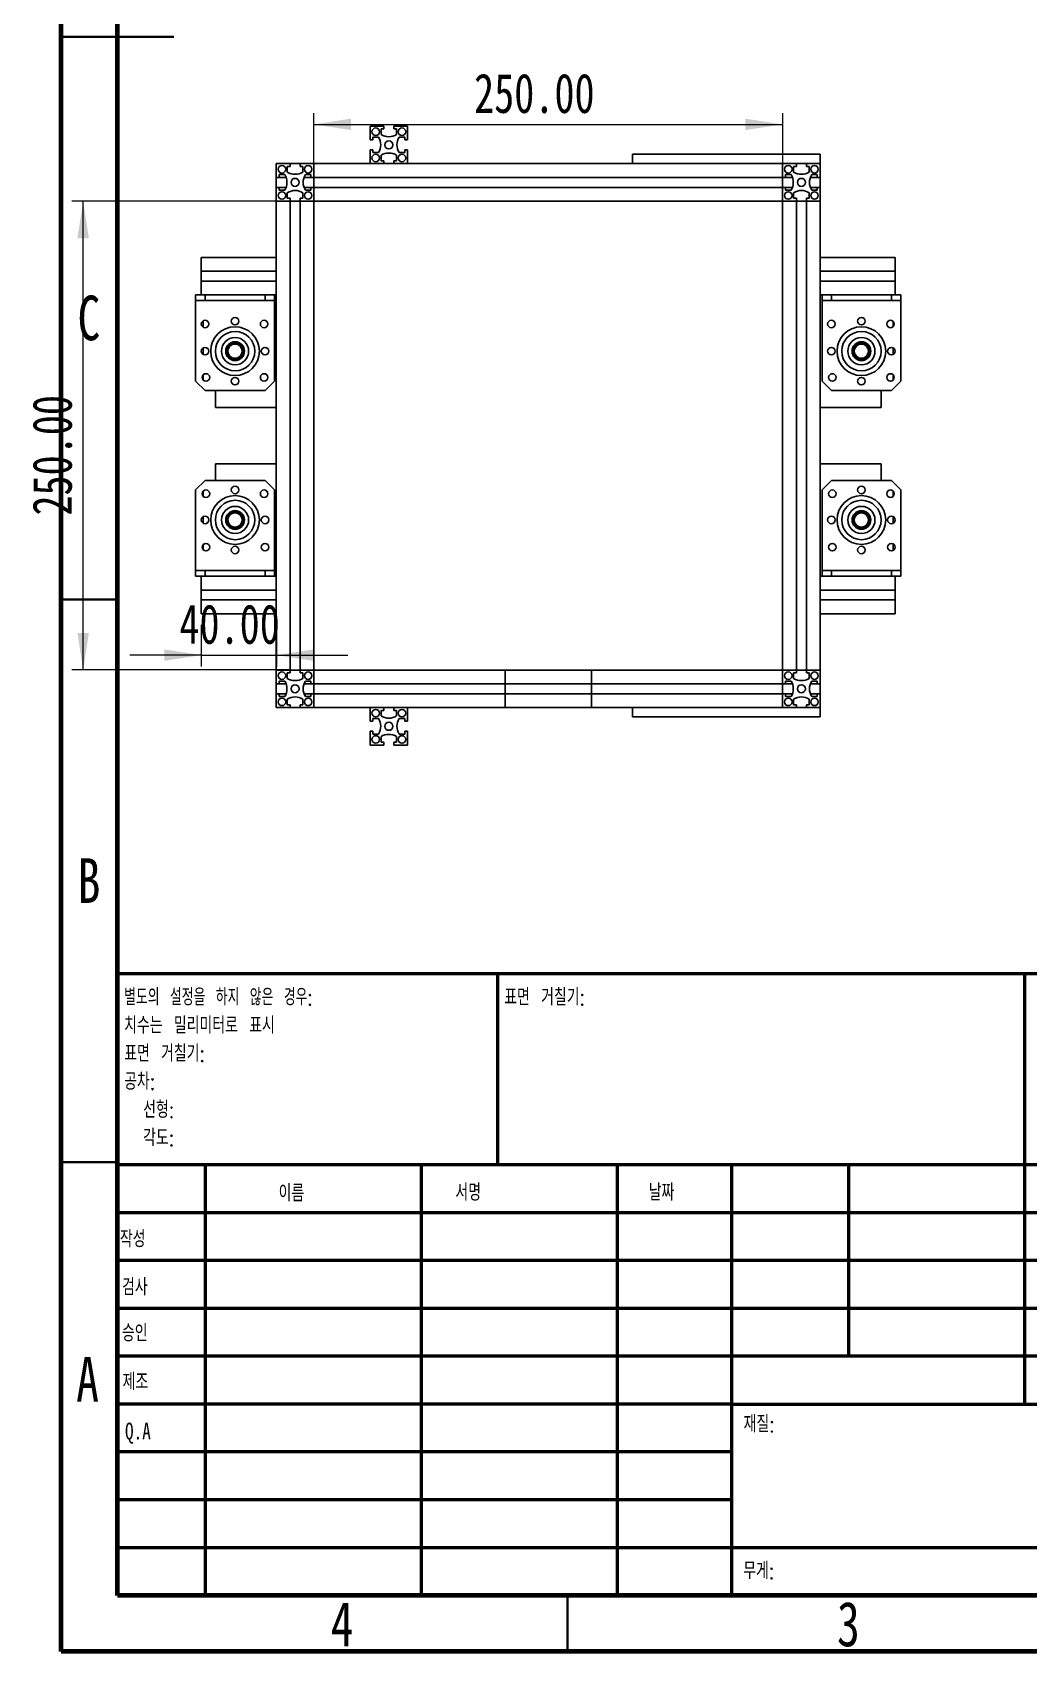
# Model space of a CAD drawing. Header units: millimetres. Extents: x 12 to 205, y 5 to 292.
# Drawn here: x 12.4 to 101, y 5 to 148.9 of the extents above; entities that cross this region are included whole.
import ezdxf

# ---------------------------------------------------------------- set-up
doc = ezdxf.new("R2010")
doc.units = ezdxf.units.MM
doc.styles.add('SLDTEXTSTYLE0', font='TXT', dxfattribs={"width": 0.75})
doc.styles.add('SLDTEXTSTYLE1', font='TXT', dxfattribs={"width": 0.75, "bigfont": 'bigfont'})
doc.styles.add('SLDTEXTSTYLE2', font='TXT', dxfattribs={"width": 0.691176, "bigfont": 'bigfont'})
doc.dimstyles.new('SLDDIMSTYLE0', dxfattribs={"dimtxt": 3.5, "dimasz": 3.302, "dimexe": 0, "dimexo": 0.0625, "dimgap": 0.875, "dimtad": 1, "dimlfac": 6, "dimrnd": 1e-09, "dimzin": 4, "dimdsep": 46, "dimtxsty": 'SLDTEXTSTYLE0', "dimsah": 1, "dimcen": 0.09, "dimadec": 0, "dimazin": 1, "dimtfac": 1, "dimtofl": 0, "dimtmove": 0, "dimatfit": 3, "dimfxl": 1, "dimfrac": 2, "dimtolj": 1, "dimtzin": 12, "dimarcsym": 0})
doc.dimstyles.new('SLDDIMSTYLE1', dxfattribs={"dimtxt": 3.5, "dimasz": 3.302, "dimexe": 0, "dimexo": 0.0625, "dimgap": 0.875, "dimtad": 1, "dimlfac": 6, "dimrnd": 1e-09, "dimzin": 4, "dimdsep": 46, "dimtxsty": 'SLDTEXTSTYLE0', "dimsah": 1, "dimcen": 0.09, "dimadec": 0, "dimazin": 1, "dimtfac": 1, "dimtmove": 0, "dimatfit": 0, "dimfxl": 1, "dimfrac": 2, "dimtolj": 1, "dimtzin": 12, "dimarcsym": 0})

# ---------------------------------------------------------------- blocks, each defined once
blk = doc.blocks.new('_D')
at = {"color": 7, "linetype": 'Continuous', "lineweight": 0}
for p, q in [((37.45, 136.12), (37.45, 141.71)), ((79.12, 136.12), (79.12, 141.71)), ((37.45, 140.71), (79.12, 140.71))]:
    blk.add_line(p, q, dxfattribs=at)
at = {"color": 7, "linetype": 'Continuous', "lineweight": 18}
for points in [[(37.45, 140.71), (40.75, 140.21), (40.75, 141.22)], [(79.12, 140.71), (75.81, 141.22), (75.81, 140.21)]]:
    blk.add_solid(points, dxfattribs=at)
at = {"color": 7, "linetype": 'Continuous', "lineweight": 18, "insert": (51.69, 145.23), "char_height": 3.5, "attachment_point": 1, "style": 'SLDTEXTSTYLE0'}
blk.add_mtext('250.00', dxfattribs=at)
blk = doc.blocks.new('_D_1')
at = {"color": 7, "linetype": 'Continuous', "lineweight": 0}
for p, q in [((36.45, 133.89), (15.95, 133.89)), ((16.95, 92.23), (16.95, 133.89)), ((35.22, 92.23), (15.95, 92.23))]:
    blk.add_line(p, q, dxfattribs=at)
at = {"color": 7, "linetype": 'Continuous', "lineweight": 18}
for points in [[(16.95, 133.89), (16.44, 130.59), (17.46, 130.59)], [(16.95, 92.23), (17.46, 95.53), (16.44, 95.53)]]:
    blk.add_solid(points, dxfattribs=at)
at = {"color": 7, "linetype": 'Continuous', "lineweight": 18, "insert": (12.44, 105.95), "char_height": 3.5, "attachment_point": 1, "rotation": 90, "style": 'SLDTEXTSTYLE0'}
blk.add_mtext('250.00', dxfattribs=at)
blk = doc.blocks.new('_D_2')
at = {"color": 7, "linetype": 'Continuous', "lineweight": 0}
for p, q in [((27.45, 96.23), (27.45, 92.55)), ((34.12, 96.23), (34.12, 92.55)), ((27.45, 93.55), (21.1, 93.55)), ((27.45, 93.55), (34.12, 93.55)), ((34.12, 93.55), (40.47, 93.55))]:
    blk.add_line(p, q, dxfattribs=at)
at = {"color": 7, "linetype": 'Continuous', "lineweight": 18}
for points in [[(27.45, 93.55), (24.15, 94.06), (24.15, 93.04)], [(34.12, 93.55), (37.42, 93.04), (37.42, 94.06)]]:
    blk.add_solid(points, dxfattribs=at)
at = {"color": 7, "linetype": 'Continuous', "lineweight": 18, "insert": (25.5, 98.06), "char_height": 3.5, "attachment_point": 1, "style": 'SLDTEXTSTYLE0'}
blk.add_mtext('40.00', dxfattribs=at)

msp = doc.modelspace()

# ---------------------------------------------------------------- linework, layer by layer
at = {"color": 7, "linetype": 'Continuous', "lineweight": 70}
for p, q in [((15, 5), (15, 292)), ((20, 10), (20, 287)), ((200, 10), (20, 10)), ((205, 5), (15, 5))]:
    msp.add_line(p, q, dxfattribs=at)
at = {"color": 7, "linetype": 'Continuous', "lineweight": 35}
for p, q in [((15, 148.5), (25, 148.5)), ((20, 148.5), (15, 148.5)), ((20, 98.5), (15, 98.5)), ((20, 48.5), (15, 48.5)), ((60, 10), (60, 5))]:
    msp.add_line(p, q, dxfattribs=at)
at = {"color": 7, "linetype": 'Continuous', "lineweight": 25}
for p, q in [((42.4488, 140.5589), (42.4488, 139.3339)), ((43.6738, 140.5589), (42.4488, 140.5589)), ((42.6988, 139.5839), (42.6988, 139.3339)), ((43.1988, 139.5839), (42.6988, 139.5839)), ((43.4238, 140.3089), (43.4238, 139.8089)), ((43.6738, 140.3089), (43.4238, 140.3089)), ((43.6738, 140.5589), (43.6738, 140.3089)), ((44.5571, 140.3089), (44.5571, 140.5589)), ((45.7821, 140.5589), (44.5571, 140.5589)), ((44.8071, 140.3089), (44.5571, 140.3089)), ((44.8071, 139.8089), (44.8071, 140.3089)), ((45.5321, 139.5839), (45.0321, 139.5839)), ((45.5321, 139.3339), (45.5321, 139.5839)), ((45.7821, 139.3339), (45.7821, 140.5589)), ((42.6988, 139.3339), (42.4488, 139.3339)), ((42.4488, 138.4505), (42.4488, 137.2255)), ((42.4488, 138.4505), (42.6988, 138.4505)), ((42.6988, 138.4505), (42.6988, 138.2005)), ((42.6988, 138.2005), (43.1988, 138.2005)), ((45.0321, 138.2005), (45.5321, 138.2005)), ((45.7821, 139.3339), (45.5321, 139.3339)), ((45.5321, 138.4505), (45.7821, 138.4505)), ((45.5321, 138.2005), (45.5321, 138.4505)), ((45.7821, 137.2255), (45.7821, 138.4505)), ((34.1155, 137.2255), (34.1155, 136.0005)), ((35.3405, 137.2255), (34.1155, 137.2255)), ((35.0905, 136.9755), (35.0905, 136.4755)), ((35.3405, 136.9755), (35.0905, 136.9755)), ((35.3405, 137.2255), (35.3405, 136.9755)), ((36.2238, 137.2255), (35.3405, 137.2255)), ((36.2238, 136.9755), (36.2238, 137.2255)), ((37.4488, 137.2255), (36.2238, 137.2255)), ((36.4738, 136.9755), (36.2238, 136.9755)), ((36.4738, 136.4755), (36.4738, 136.9755)), ((37.4488, 136.0005), (37.4488, 137.2255)), ((37.4488, 137.2255), (79.1155, 137.2255)), ((43.4238, 137.9755), (43.4238, 137.4755)), ((43.4238, 137.4755), (43.6738, 137.4755)), ((43.6738, 137.4755), (43.6738, 137.2255)), ((44.5571, 137.2255), (44.5571, 137.4755)), ((44.5571, 137.4755), (44.8071, 137.4755)), ((44.8071, 137.4755), (44.8071, 137.9755)), ((82.4488, 138.0589), (65.7821, 138.0589)), ((65.7821, 137.2255), (65.7821, 138.0589)), ((80.3405, 137.2255), (79.1155, 137.2255)), ((79.1155, 137.2255), (79.1155, 136.0005)), ((80.3405, 136.9755), (80.0905, 136.9755)), ((80.0905, 136.9755), (80.0905, 136.4755)), ((80.3405, 137.2255), (80.3405, 136.9755)), ((81.2238, 137.2255), (80.3405, 137.2255)), ((81.2238, 136.9755), (81.2238, 137.2255)), ((82.4488, 137.2255), (81.2238, 137.2255)), ((81.4738, 136.9755), (81.2238, 136.9755)), ((81.4738, 136.4755), (81.4738, 136.9755)), ((82.4488, 137.2255), (82.4488, 138.0589)), ((82.4488, 136.0005), (82.4488, 137.2255)), ((34.3655, 136.0005), (34.1155, 136.0005)), ((34.1155, 135.1172), (34.1155, 136.0005)), ((34.3655, 136.2505), (34.3655, 136.0005)), ((34.8655, 136.2505), (34.3655, 136.2505)), ((34.3655, 136.0005), (34.9836, 136.0005)), ((36.5806, 136.0005), (37.1988, 136.0005)), ((37.1988, 136.2505), (36.6988, 136.2505)), ((37.1988, 136.0005), (37.1988, 136.2505)), ((37.4488, 136.0005), (37.1988, 136.0005)), ((79.1155, 136.0005), (37.4488, 136.0005)), ((37.4488, 136.0005), (37.4488, 135.1172)), ((79.3655, 136.0005), (79.1155, 136.0005)), ((79.1155, 136.0005), (79.1155, 135.1172)), ((79.3655, 136.2505), (79.3655, 136.0005)), ((79.8655, 136.2505), (79.3655, 136.2505)), ((79.3655, 136.0005), (79.9836, 136.0005)), ((81.5806, 136.0005), (82.1988, 136.0005)), ((82.1988, 136.2505), (81.6988, 136.2505)), ((82.1988, 136.0005), (82.1988, 136.2505)), ((82.4488, 136.0005), (82.1988, 136.0005)), ((82.4488, 135.1172), (82.4488, 136.0005)), ((34.1155, 135.1172), (34.1155, 133.8922)), ((34.1155, 135.1172), (34.3655, 135.1172)), ((34.1155, 133.8922), (35.3405, 133.8922)), ((34.1155, 128.8922), (34.1155, 133.8922)), ((34.3655, 135.1172), (34.3655, 134.8672)), ((34.3655, 135.1172), (34.9836, 135.1172)), ((34.3655, 134.8672), (34.8655, 134.8672)), ((35.0905, 134.6422), (35.0905, 134.1422)), ((35.0905, 134.1422), (35.3405, 134.1422)), ((35.3405, 134.1422), (35.3405, 133.8922)), ((35.3405, 133.8922), (35.3405, 92.2255)), ((35.3405, 133.8922), (36.2238, 133.8922)), ((36.2238, 134.1422), (36.4738, 134.1422)), ((36.2238, 133.8922), (36.2238, 134.1422)), ((36.2238, 133.8922), (37.4488, 133.8922)), ((36.2238, 133.8922), (36.2238, 92.2255)), ((36.4738, 134.1422), (36.4738, 134.6422)), ((36.5806, 135.1172), (37.1988, 135.1172)), ((36.6988, 134.8672), (37.1988, 134.8672)), ((37.1988, 135.1172), (37.4488, 135.1172)), ((37.1988, 134.8672), (37.1988, 135.1172)), ((37.4488, 133.8922), (37.4488, 135.1172)), ((79.1155, 135.1172), (37.4488, 135.1172)), ((37.4488, 133.8922), (79.1155, 133.8922)), ((37.4488, 92.2255), (37.4488, 133.8922)), ((79.1155, 135.1172), (79.1155, 133.8922)), ((79.1155, 135.1172), (79.3655, 135.1172)), ((79.1155, 133.8922), (80.3405, 133.8922)), ((79.1155, 92.2255), (79.1155, 133.8922)), ((79.3655, 135.1172), (79.3655, 134.8672)), ((79.3655, 135.1172), (79.9836, 135.1172)), ((79.3655, 134.8672), (79.8655, 134.8672)), ((80.0905, 134.6422), (80.0905, 134.1422)), ((80.0905, 134.1422), (80.3405, 134.1422)), ((80.3405, 134.1422), (80.3405, 133.8922)), ((80.3405, 133.8922), (80.3405, 92.2255)), ((80.3405, 133.8922), (81.2238, 133.8922)), ((81.2238, 133.8922), (81.2238, 134.1422)), ((81.2238, 134.1422), (81.4738, 134.1422)), ((81.2238, 133.8922), (82.4488, 133.8922)), ((81.2238, 133.8922), (81.2238, 92.2255)), ((81.4738, 134.1422), (81.4738, 134.6422)), ((81.5806, 135.1172), (82.1988, 135.1172)), ((81.6988, 134.8672), (82.1988, 134.8672)), ((82.1988, 134.8672), (82.1988, 135.1172)), ((82.1988, 135.1172), (82.4488, 135.1172)), ((82.4488, 133.8922), (82.4488, 135.1172)), ((82.4488, 92.2255), (82.4488, 133.8922)), ((27.4488, 128.8922), (34.1155, 128.8922)), ((27.4488, 127.6672), (27.4488, 128.8922)), ((34.1155, 127.6672), (34.1155, 128.8922)), ((89.1155, 128.8922), (82.4488, 128.8922)), ((82.4488, 128.8922), (82.4488, 127.6672)), ((89.1155, 128.8922), (89.1155, 127.6672)), ((27.4488, 127.6672), (34.1155, 127.6672)), ((27.4488, 126.7839), (27.4488, 127.6672)), ((27.4488, 126.7839), (34.1155, 126.7839)), ((27.4488, 125.5589), (27.4488, 126.7839)), ((34.1155, 126.7839), (34.1155, 127.6672)), ((34.1155, 125.5589), (34.1155, 126.7839)), ((89.1155, 127.6672), (82.4488, 127.6672)), ((89.1155, 126.7839), (82.4488, 126.7839)), ((82.4488, 126.7839), (82.4488, 125.5589)), ((89.1155, 127.6672), (89.1155, 126.7839)), ((89.1155, 126.7839), (89.1155, 125.5589)), ((26.9488, 125.0589), (26.9488, 125.5589)), ((26.9488, 125.5589), (27.7821, 125.5589)), ((27.7821, 125.5589), (27.7821, 125.0589)), ((33.1155, 125.5589), (27.7821, 125.5589)), ((33.1155, 125.0589), (33.1155, 125.5589)), ((33.1155, 125.5589), (33.9488, 125.5589)), ((33.9488, 125.5589), (33.9488, 125.0589)), ((33.9488, 125.5589), (34.1155, 125.5589)), ((34.1155, 92.2255), (34.1155, 125.5589)), ((82.7988, 125.5589), (82.4488, 125.5589)), ((82.6155, 125.0589), (82.6155, 125.5589)), ((82.7988, 125.5589), (83.4488, 125.5589)), ((83.4488, 125.5589), (83.4488, 125.0589)), ((88.7821, 125.5589), (83.4488, 125.5589)), ((88.7821, 125.0589), (88.7821, 125.5589)), ((88.7821, 125.5589), (89.6155, 125.5589)), ((89.6155, 125.5589), (89.6155, 125.0589)), ((27.7821, 125.0589), (26.9488, 125.0589)), ((26.9488, 117.8922), (26.9488, 125.0589)), ((33.1155, 125.0589), (27.7821, 125.0589)), ((33.9488, 125.0589), (33.1155, 125.0589)), ((33.9488, 117.8922), (33.9488, 125.0589)), ((83.4488, 125.0589), (82.6155, 125.0589)), ((82.6155, 117.8922), (82.6155, 125.0589)), ((88.7821, 125.0589), (83.4488, 125.0589)), ((89.6155, 125.0589), (88.7821, 125.0589)), ((89.6155, 117.8922), (89.6155, 125.0589)), ((27.6155, 122.6869), (27.6155, 123.2642)), ((88.9488, 123.196), (88.9488, 122.7551)), ((27.6155, 120.2702), (27.6155, 120.8476)), ((31.0821, 120.563), (31.1154, 120.563)), ((31.1154, 120.5547), (31.0821, 120.5547)), ((85.4488, 120.563), (85.4821, 120.563)), ((85.4821, 120.5547), (85.4488, 120.5547)), ((88.9488, 120.8476), (88.9488, 120.2702)), ((27.6155, 118.0051), (27.6155, 118.446)), ((88.9488, 118.446), (88.9488, 118.0051)), ((26.9488, 117.8922), (27.7821, 117.0589)), ((33.1155, 117.0589), (27.7821, 117.0589)), ((28.6988, 115.5589), (28.6988, 117.0589)), ((33.1155, 117.0589), (33.9488, 117.8922)), ((82.6155, 117.8922), (83.4488, 117.0589)), ((88.7821, 117.0589), (83.4488, 117.0589)), ((87.8655, 117.0589), (87.8655, 115.5589)), ((88.7821, 117.0589), (89.6155, 117.8922)), ((34.1155, 115.5589), (28.6988, 115.5589)), ((87.8655, 115.5589), (82.4488, 115.5589)), ((28.6988, 110.559), (34.1155, 110.559)), ((28.6988, 109.059), (28.6988, 110.559)), ((82.4488, 110.5589), (87.8655, 110.5589)), ((87.8655, 110.5589), (87.8655, 109.0589)), ((27.7821, 109.059), (26.9488, 108.2257)), ((26.9488, 108.2257), (26.9488, 101.059)), ((27.6155, 107.6719), (27.6155, 108.1129)), ((27.7821, 109.059), (33.1155, 109.059)), ((33.9488, 108.2257), (33.1155, 109.059)), ((33.9488, 108.2257), (33.9488, 101.059)), ((83.4488, 109.0589), (82.6155, 108.2255)), ((82.6155, 108.2255), (82.6155, 101.0589)), ((83.4488, 109.0589), (88.7821, 109.0589)), ((89.6155, 108.2255), (88.7821, 109.0589)), ((88.9488, 108.1127), (88.9488, 107.6717)), ((89.6155, 108.2255), (89.6155, 101.0589)), ((27.6155, 105.2704), (27.6155, 105.8477)), ((31.0821, 105.5632), (31.1154, 105.5632)), ((31.1154, 105.5549), (31.0821, 105.5549)), ((85.4488, 105.563), (85.4821, 105.563)), ((85.4821, 105.5547), (85.4488, 105.5547)), ((88.9488, 105.8476), (88.9488, 105.2702)), ((27.6155, 102.9219), (27.6155, 103.3629)), ((88.9488, 103.4309), (88.9488, 102.8535)), ((26.9488, 100.559), (26.9488, 101.059)), ((26.9488, 101.059), (27.7821, 101.059)), ((27.7821, 101.059), (27.7821, 100.559)), ((27.7821, 101.059), (33.1155, 101.059)), ((33.1155, 100.559), (33.1155, 101.059)), ((33.1155, 101.059), (33.9488, 101.059)), ((33.9488, 101.059), (33.9488, 100.559)), ((82.6155, 100.5589), (82.6155, 101.0589)), ((82.6155, 101.0589), (83.4488, 101.0589)), ((83.4488, 101.0589), (83.4488, 100.5589)), ((83.4488, 101.0589), (88.7821, 101.0589)), ((88.7821, 100.5589), (88.7821, 101.0589)), ((88.7821, 101.0589), (89.6155, 101.0589)), ((89.6155, 101.0589), (89.6155, 100.5589)), ((27.7821, 100.559), (26.9488, 100.559)), ((27.4488, 99.334), (27.4488, 100.559)), ((27.4488, 99.334), (34.1155, 99.334)), ((27.4488, 98.4507), (27.4488, 99.334)), ((27.7821, 100.559), (33.1155, 100.559)), ((33.9488, 100.559), (33.1155, 100.559)), ((33.9488, 100.559), (34.1155, 100.559)), ((34.1155, 99.334), (34.1155, 100.559)), ((82.7988, 100.5589), (82.4488, 100.5589)), ((82.4488, 100.5589), (82.4488, 99.3339)), ((89.1155, 99.3339), (82.4488, 99.3339)), ((83.4488, 100.5589), (82.7988, 100.5589)), ((83.4488, 100.5589), (88.7821, 100.5589)), ((89.6155, 100.5589), (88.7821, 100.5589)), ((89.1155, 100.5589), (89.1155, 99.3339)), ((89.1155, 99.3339), (89.1155, 98.4505)), ((27.4488, 97.2257), (27.4488, 98.4507)), ((27.4488, 98.4507), (34.1155, 98.4507)), ((34.1155, 97.2257), (34.1155, 98.4507)), ((89.1155, 98.4505), (82.4488, 98.4505)), ((82.4488, 98.4505), (82.4488, 97.2255)), ((89.1155, 98.4505), (89.1155, 97.2255)), ((27.4488, 97.2257), (34.1155, 97.2257)), ((89.1155, 97.2255), (82.4488, 97.2255)), ((34.1155, 92.2255), (34.1155, 91.0005)), ((35.3405, 92.2255), (34.1155, 92.2255)), ((35.3405, 92.2255), (35.3405, 91.9755)), ((35.3405, 92.2255), (36.2238, 92.2255)), ((36.2238, 91.9755), (36.2238, 92.2255)), ((37.4488, 92.2255), (36.2238, 92.2255)), ((37.4488, 91.0005), (37.4488, 92.2255)), ((54.4488, 92.2255), (37.4488, 92.2255)), ((54.4488, 92.2255), (54.4488, 91.0005)), ((54.4488, 92.2255), (62.1155, 92.2255)), ((62.1155, 92.2255), (62.1155, 91.0005)), ((79.1155, 92.2255), (62.1155, 92.2255)), ((79.1155, 92.2255), (79.1155, 91.0005)), ((80.3405, 92.2255), (79.1155, 92.2255)), ((80.3405, 92.2255), (80.3405, 91.9755)), ((80.3405, 92.2255), (81.2238, 92.2255)), ((81.2238, 91.9755), (81.2238, 92.2255)), ((82.4488, 92.2255), (81.2238, 92.2255)), ((82.4488, 91.0005), (82.4488, 92.2255)), ((34.3655, 91.0005), (34.1155, 91.0005)), ((34.1155, 90.1172), (34.1155, 91.0005)), ((34.8655, 91.2505), (34.3655, 91.2505)), ((34.3655, 91.2505), (34.3655, 91.0005)), ((34.3655, 91.0005), (34.9836, 91.0005)), ((35.3405, 91.9755), (35.0905, 91.9755)), ((35.0905, 91.9755), (35.0905, 91.4755)), ((36.4738, 91.9755), (36.2238, 91.9755)), ((36.4738, 91.4755), (36.4738, 91.9755)), ((36.5806, 91.0005), (37.1988, 91.0005)), ((37.1988, 91.2505), (36.6988, 91.2505)), ((37.1988, 91.0005), (37.1988, 91.2505)), ((37.4488, 91.0005), (37.1988, 91.0005)), ((37.4488, 91.0005), (54.4488, 91.0005)), ((37.4488, 90.1172), (37.4488, 91.0005)), ((54.4488, 90.1172), (54.4488, 91.0005)), ((62.1155, 91.0005), (54.4488, 91.0005)), ((62.1155, 91.0005), (79.1155, 91.0005)), ((62.1155, 90.1172), (62.1155, 91.0005)), ((79.3655, 91.0005), (79.1155, 91.0005)), ((79.1155, 90.1172), (79.1155, 91.0005)), ((79.3655, 91.2505), (79.3655, 91.0005)), ((79.8655, 91.2505), (79.3655, 91.2505)), ((79.3655, 91.0005), (79.9836, 91.0005)), ((80.3405, 91.9755), (80.0905, 91.9755)), ((80.0905, 91.9755), (80.0905, 91.4755)), ((81.4738, 91.9755), (81.2238, 91.9755)), ((81.4738, 91.4755), (81.4738, 91.9755)), ((81.5806, 91.0005), (82.1988, 91.0005)), ((82.1988, 91.2505), (81.6988, 91.2505)), ((82.1988, 91.0005), (82.1988, 91.2505)), ((82.4488, 91.0005), (82.1988, 91.0005)), ((82.4488, 90.1172), (82.4488, 91.0005)), ((34.1155, 90.1172), (34.1155, 88.8922)), ((34.1155, 90.1172), (34.3655, 90.1172)), ((34.3655, 90.1172), (34.3655, 89.8672)), ((34.3655, 90.1172), (34.9836, 90.1172)), ((34.3655, 89.8672), (34.8655, 89.8672)), ((35.0905, 89.6422), (35.0905, 89.1422)), ((36.4738, 89.1422), (36.4738, 89.6422)), ((36.5806, 90.1172), (37.1988, 90.1172)), ((36.6988, 89.8672), (37.1988, 89.8672)), ((37.1988, 89.8672), (37.1988, 90.1172)), ((37.1988, 90.1172), (37.4488, 90.1172)), ((37.4488, 88.8922), (37.4488, 90.1172)), ((37.4488, 90.1172), (54.4488, 90.1172)), ((54.4488, 90.1172), (54.4488, 88.8922)), ((62.1155, 90.1172), (54.4488, 90.1172)), ((62.1155, 90.1172), (62.1155, 88.8922)), ((62.1155, 90.1172), (79.1155, 90.1172)), ((79.1155, 90.1172), (79.1155, 88.8922)), ((79.1155, 90.1172), (79.3655, 90.1172)), ((79.3655, 90.1172), (79.3655, 89.8672)), ((79.3655, 90.1172), (79.9836, 90.1172)), ((79.3655, 89.8672), (79.8655, 89.8672)), ((80.0905, 89.6422), (80.0905, 89.1422)), ((81.4738, 89.1422), (81.4738, 89.6422)), ((81.5806, 90.1172), (82.1988, 90.1172)), ((81.6988, 89.8672), (82.1988, 89.8672)), ((82.1988, 89.8672), (82.1988, 90.1172)), ((82.1988, 90.1172), (82.4488, 90.1172)), ((82.4488, 88.8922), (82.4488, 90.1172)), ((34.1155, 88.8922), (35.3405, 88.8922)), ((35.0905, 89.1422), (35.3405, 89.1422)), ((35.3405, 89.1422), (35.3405, 88.8922)), ((36.2238, 88.8922), (35.3405, 88.8922)), ((36.2238, 88.8922), (36.2238, 89.1422)), ((36.2238, 89.1422), (36.4738, 89.1422)), ((36.2238, 88.8922), (37.4488, 88.8922)), ((54.4488, 88.8922), (37.4488, 88.8922)), ((42.4488, 88.8922), (42.4488, 87.6672)), ((43.1988, 87.9172), (42.6988, 87.9172)), ((42.6988, 87.9172), (42.6988, 87.6672)), ((43.6738, 88.6422), (43.4238, 88.6422)), ((43.4238, 88.6422), (43.4238, 88.1422)), ((43.6738, 88.8922), (43.6738, 88.6422)), ((44.5571, 88.6422), (44.5571, 88.8922)), ((44.8071, 88.6422), (44.5571, 88.6422)), ((44.8071, 88.1422), (44.8071, 88.6422)), ((45.5321, 87.9172), (45.0321, 87.9172)), ((45.5321, 87.6672), (45.5321, 87.9172)), ((45.7821, 87.6672), (45.7821, 88.8922)), ((54.4488, 88.8922), (62.1155, 88.8922)), ((79.1155, 88.8922), (62.1155, 88.8922)), ((65.7821, 88.8922), (65.7821, 88.0589)), ((65.7821, 88.0589), (82.4488, 88.0589)), ((79.1155, 88.8922), (80.3405, 88.8922)), ((80.0905, 89.1422), (80.3405, 89.1422)), ((80.3405, 89.1422), (80.3405, 88.8922)), ((80.3405, 88.8922), (81.2238, 88.8922)), ((81.2238, 88.8922), (81.2238, 89.1422)), ((81.2238, 89.1422), (81.4738, 89.1422)), ((81.2238, 88.8922), (82.4488, 88.8922)), ((82.4488, 88.8922), (82.4488, 88.0589)), ((42.6988, 87.6672), (42.4488, 87.6672)), ((42.4488, 86.7839), (42.4488, 85.5589)), ((42.4488, 86.7839), (42.6988, 86.7839)), ((42.6988, 86.7839), (42.6988, 86.5339)), ((42.6988, 86.5339), (43.1988, 86.5339)), ((45.0321, 86.5339), (45.5321, 86.5339)), ((45.7821, 87.6672), (45.5321, 87.6672)), ((45.5321, 86.5339), (45.5321, 86.7839)), ((45.5321, 86.7839), (45.7821, 86.7839)), ((45.7821, 85.5589), (45.7821, 86.7839)), ((42.4488, 85.5589), (43.6738, 85.5589)), ((43.4238, 86.3089), (43.4238, 85.8089)), ((43.4238, 85.8089), (43.6738, 85.8089)), ((43.6738, 85.8089), (43.6738, 85.5589)), ((44.5571, 85.5589), (44.5571, 85.8089)), ((44.5571, 85.8089), (44.8071, 85.8089)), ((44.5571, 85.5589), (45.7821, 85.5589)), ((44.8071, 85.8089), (44.8071, 86.3089))]:
    msp.add_line(p, q, dxfattribs=at)
at = {"color": 7, "linetype": 'Continuous', "lineweight": 50}
for p, q in [((20, 65.25), (200, 65.25)), ((20, 65.25), (20, 10)), ((53.8, 48.25), (53.8, 65.25)), ((100.6, 65.25), (100.6, 27)), ((200, 48.25), (20, 48.25)), ((27.8, 48.25), (27.8, 10)), ((46.991, 48.25), (46.991, 10)), ((64.3989, 48.25), (64.3989, 10)), ((74.6, 10), (74.6, 48.25)), ((85, 31.25), (85, 48.25)), ((118.8, 44), (20, 44)), ((118.8, 39.75), (20, 39.75)), ((118.8, 35.5), (20, 35.5)), ((118.8, 31.25), (20, 31.25)), ((74.6, 27), (20, 27)), ((74.6, 27), (200, 27)), ((74.6, 22.7499), (20, 22.7499)), ((74.6, 18.5), (20, 18.5)), ((20, 14.25), (200, 14.25))]:
    msp.add_line(p, q, dxfattribs=at)
at = {"color": 7, "linetype": 'Continuous', "lineweight": 25}
for centre, radius in [((42.9488, 140.0589), 0.3333), ((45.2821, 140.0589), 0.3333), ((44.1155, 138.8922), 0.3583), ((34.6155, 136.7255), 0.3333), ((36.9488, 136.7255), 0.3333), ((42.9488, 137.7255), 0.3333), ((45.2821, 137.7255), 0.3333), ((79.6155, 136.7255), 0.3333), ((81.9488, 136.7255), 0.3333), ((35.7821, 135.5589), 0.3583), ((80.7821, 135.5589), 0.3583), ((34.6155, 134.3922), 0.3333), ((36.9488, 134.3922), 0.3333), ((79.6155, 134.3922), 0.3333), ((81.9488, 134.3922), 0.3333), ((27.7821, 122.9755), 0.3333), ((30.4488, 120.5589), 2.1667), ((30.4488, 120.5589), 1.75), ((30.4488, 123.2255), 0.3333), ((33.0321, 122.9755), 0.3333), ((83.4488, 122.9755), 0.3333), ((86.1155, 120.5589), 2.1667), ((86.1155, 120.5589), 1.75), ((86.1155, 123.2255), 0.3333), ((88.6988, 122.9755), 0.3333), ((27.7821, 120.5589), 0.3333), ((30.4488, 120.5589), 1.2083), ((30.4488, 120.5589), 0.8333), ((30.4488, 120.5589), 0.7431), ((30.4488, 120.5589), 0.6667), ((33.1155, 120.5589), 0.3333), ((83.4488, 120.5589), 0.3333), ((86.1155, 120.5589), 1.2083), ((86.1155, 120.5589), 0.8333), ((86.1155, 120.5589), 0.7431), ((86.1155, 120.5589), 0.6667), ((88.7821, 120.5589), 0.3333), ((27.8655, 118.2255), 0.3333), ((30.4488, 117.8922), 0.3333), ((33.0321, 118.2255), 0.3333), ((83.5321, 118.2255), 0.3333), ((86.1155, 117.8922), 0.3333), ((88.6988, 118.2255), 0.3333), ((27.8655, 107.8924), 0.3333), ((30.4488, 108.2257), 0.3333), ((33.0321, 107.8924), 0.3333), ((83.5321, 107.8922), 0.3333), ((86.1155, 108.2255), 0.3333), ((88.6988, 107.8922), 0.3333), ((30.4488, 105.559), 2.1667), ((30.4488, 105.559), 1.75), ((30.4488, 105.559), 1.2083), ((86.1155, 105.5589), 2.1667), ((86.1155, 105.5589), 1.75), ((86.1155, 105.5589), 1.2083), ((27.7821, 105.559), 0.3333), ((30.4488, 105.559), 0.8333), ((30.4488, 105.559), 0.7431), ((30.4488, 105.559), 0.6667), ((33.1155, 105.559), 0.3333), ((83.4488, 105.5589), 0.3333), ((86.1155, 105.5589), 0.8333), ((86.1155, 105.5589), 0.7431), ((86.1155, 105.5589), 0.6667), ((88.7821, 105.5589), 0.3333), ((27.8655, 103.1424), 0.3333), ((30.4488, 102.8924), 0.3333), ((33.1155, 103.1424), 0.3333), ((83.5321, 103.1422), 0.3333), ((86.1155, 102.8922), 0.3333), ((88.7821, 103.1422), 0.3333), ((34.6155, 91.7255), 0.3333), ((35.7821, 90.5589), 0.3583), ((36.9488, 91.7255), 0.3333), ((79.6155, 91.7255), 0.3333), ((80.7821, 90.5589), 0.3583), ((81.9488, 91.7255), 0.3333), ((34.6155, 89.3922), 0.3333), ((36.9488, 89.3922), 0.3333), ((79.6155, 89.3922), 0.3333), ((81.9488, 89.3922), 0.3333), ((42.9488, 88.3922), 0.3333), ((45.2821, 88.3922), 0.3333), ((42.9488, 86.0589), 0.3333), ((44.1155, 87.2255), 0.3583), ((45.2821, 86.0589), 0.3333)]:
    msp.add_circle(centre, radius, dxfattribs=at)
for centre, radius, start, end in [((42.0589, 138.8922), 1.3333, 328.751559, 31.248441), ((44.1155, 140.9488), 1.3333, 238.751559, 301.248441), ((46.172, 138.8922), 1.3333, 148.751559, 211.248441), ((44.1155, 136.8356), 1.3333, 58.751559, 121.248441), ((33.7256, 135.5589), 1.3333, 328.751559, 31.248441), ((35.7821, 137.6154), 1.3333, 238.751559, 301.248441), ((37.8387, 135.5589), 1.3333, 148.751559, 211.248441), ((78.7256, 135.5589), 1.3333, 328.751559, 31.248441), ((80.7821, 137.6154), 1.3333, 238.751559, 301.248441), ((82.8387, 135.5589), 1.3333, 148.751559, 211.248441), ((35.7821, 133.5023), 1.3333, 58.751559, 121.248441), ((80.7821, 133.5023), 1.3333, 58.751559, 121.248441), ((30.4488, 120.5589), 0.6333, 0.376949, 359.623051), ((86.1155, 120.5589), 0.6333, 180.376949, 179.623051), ((30.4488, 105.559), 0.6333, 0.376949, 359.623051), ((86.1155, 105.5589), 0.6333, 180.376949, 179.623051), ((33.7256, 90.5589), 1.3333, 328.751559, 31.248441), ((35.7821, 92.6154), 1.3333, 238.751559, 301.248441), ((37.8387, 90.5589), 1.3333, 148.751559, 211.248441), ((78.7256, 90.5589), 1.3333, 328.751559, 31.248441), ((80.7821, 92.6154), 1.3333, 238.751559, 301.248441), ((82.8387, 90.5589), 1.3333, 148.751559, 211.248441), ((35.7821, 88.5023), 1.3333, 58.751559, 121.248441), ((80.7821, 88.5023), 1.3333, 58.751559, 121.248441), ((42.0589, 87.2255), 1.3333, 328.751559, 31.248441), ((44.1155, 89.2821), 1.3333, 238.751559, 301.248441), ((46.172, 87.2255), 1.3333, 148.751559, 211.248441), ((44.1155, 85.169), 1.3333, 58.751559, 121.248441)]:
    msp.add_arc(centre, radius, start, end, dxfattribs=at)

# ---------------------------------------------------------------- texts
at = {"color": 7, "linetype": 'Continuous', "lineweight": 0}
for s, insert, char_height, attachment_point, style in [('C', (17.4587, 125.4989), 3.9688, 2, 'SLDTEXTSTYLE0'), ('B', (17.4706, 75.4989), 3.9688, 2, 'SLDTEXTSTYLE0'), ('별도의 설정을 하지 않은 경우:', (20.5937, 63.921), 1.5, 1, 'SLDTEXTSTYLE2'), ('표면 거칠기:', (54.3713, 63.9193), 1.5, 1, 'SLDTEXTSTYLE1'), ('치수는 밀리미터로 표시', (20.5937, 61.421), 1.5, 1, 'SLDTEXTSTYLE1'), ('표면 거칠기:', (20.5937, 58.921), 1.5, 1, 'SLDTEXTSTYLE1'), ('공차:', (20.5937, 56.421), 1.5, 1, 'SLDTEXTSTYLE1'), ('선형:', (22.2812, 53.921), 1.5, 1, 'SLDTEXTSTYLE1'), ('각도:', (22.2812, 51.421), 1.5, 1, 'SLDTEXTSTYLE1'), ('이름', (34.3222, 46.5015), 1.5, 1, 'SLDTEXTSTYLE1'), ('서명', (50.0336, 46.5618), 1.5, 1, 'SLDTEXTSTYLE1'), ('날짜', (67.2147, 46.5762), 1.5, 1, 'SLDTEXTSTYLE1'), ('작성', (20.2121, 42.4297), 1.5, 1, 'SLDTEXTSTYLE1'), ('검사', (20.4105, 38.1544), 1.5, 1, 'SLDTEXTSTYLE1'), ('승인', (20.4017, 34.0643), 1.5, 1, 'SLDTEXTSTYLE1'), ('A', (17.3397, 31.1922), 3.9688, 2, 'SLDTEXTSTYLE0'), ('제조', (20.4552, 29.7337), 1.5, 1, 'SLDTEXTSTYLE1'), ('재질:', (75.6459, 25.9861), 1.5, 1, 'SLDTEXTSTYLE1'), ('Q.A', (20.669, 25.3496), 1.5, 1, 'SLDTEXTSTYLE0'), ('무게:', (75.6178, 12.9493), 1.4986, 1, 'SLDTEXTSTYLE1'), ('4', (39.96, 9.4422), 3.9688, 2, 'SLDTEXTSTYLE0'), ('3', (84.96, 9.4422), 3.9688, 2, 'SLDTEXTSTYLE0')]:
    msp.add_mtext(s, dxfattribs=dict(at, insert=insert, char_height=char_height, attachment_point=attachment_point, style=style))

# ---------------------------------------------------------------- dimensions: what is measured, and where the dimension line sits
at = {"color": 7, "linetype": 'Continuous', "lineweight": 18}
for base, p1, p2, dimstyle, picture, middle in [((79.1155, 140.714), (37.4488, 135.1172), (79.1155, 135.1172), 'SLDDIMSTYLE0', '_D', (58.8014, 140.714)), ((34.1155, 93.5497), (27.4488, 97.2257), (34.1155, 97.2257), 'SLDDIMSTYLE1', '_D_2', (31.3214, 93.5497))]:
    dim = msp.add_linear_dim(base=base, p1=p1, p2=p2, dimstyle=dimstyle, dxfattribs=at)
    dim.commit()
    dim.dimension.update_dxf_attribs({"geometry": picture, "text_midpoint": middle, "dimtype": 160})
dim = msp.add_linear_dim(base=(16.9488, 133.8922), p1=(36.2238, 92.2255), p2=(37.4488, 133.8922), angle=90, dimstyle='SLDDIMSTYLE0', dxfattribs=at)
dim.commit()
dim.dimension.update_dxf_attribs({"geometry": '_D_1', "text_midpoint": (16.9488, 113.0589), "dimtype": 160})

doc.saveas('drawing.dxf')
